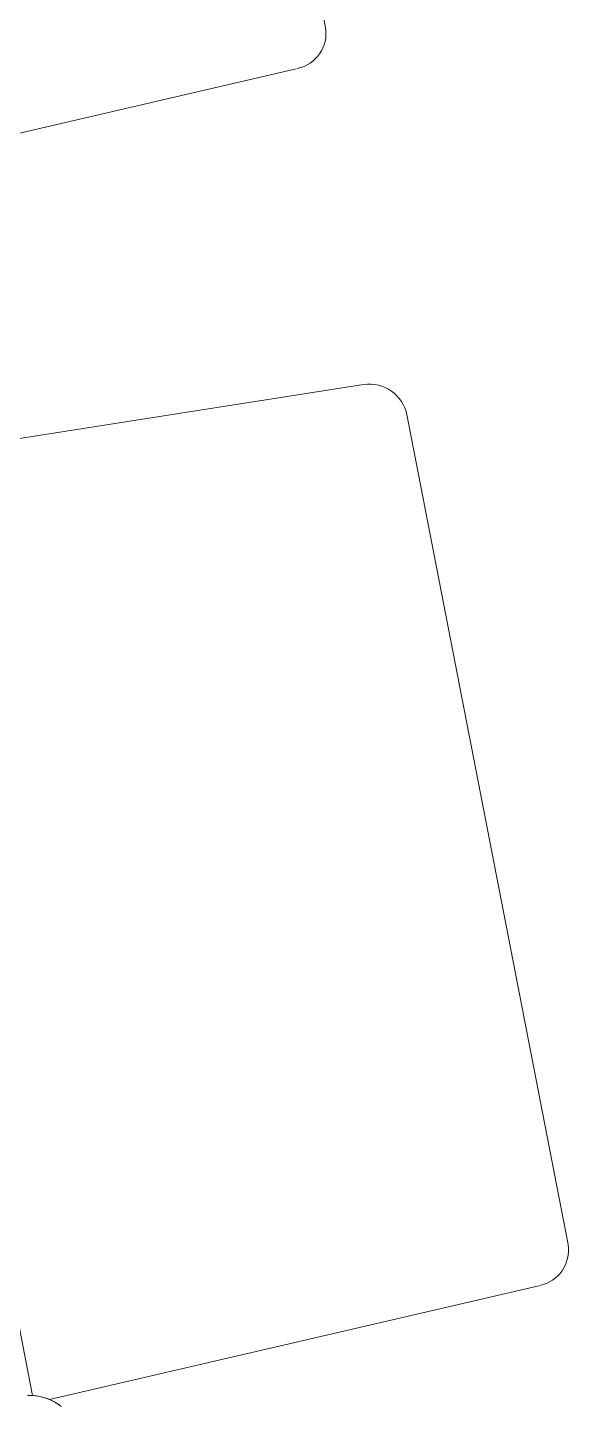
# Model space of a CAD drawing. Header units: inches. Extents: x -2078 to 106214, y -964 to 6385.
# Drawn here: x 37402.43 to 37412.07, y 4393.93 to 4418.46 of the extents above; entities that cross this region are included whole.
import ezdxf

# ---------------------------------------------------------------- set-up
doc = ezdxf.new("R2010")
doc.units = ezdxf.units.IN
doc.header["$MEASUREMENT"] = 0
doc.layers.add('16_dwg _2_', color=8, linetype='Continuous', lineweight=9)
doc.layers.add('A-HATCH', color=9, linetype='Continuous')

# ---------------------------------------------------------------- blocks, each defined once
blk = doc.blocks.new('16_dwg _2_-1561311-3-1st Floor - Auditorium')
at = {"color": 254, "lineweight": 9}
for p, q in [((176994.892, 507979.952), (177009.948, 507979.952)), ((176993.897, 507970.36), (176994.223, 507979.299)), ((177010.895, 507970.36), (177010.569, 507979.299)), ((177010.765, 507970.075), (176994.027, 507970.075))]:
    blk.add_line(p, q, dxfattribs=at)
at = {"color": 254, "lineweight": 9, "flags": 128}
blk.add_lwpolyline([(177011.052, 507970.539), (177011.032, 507970.521), (177011.013, 507970.502), (177010.994, 507970.483), (177010.976, 507970.463), (177010.958, 507970.443), (177010.941, 507970.422), (177010.924, 507970.401), (177010.908, 507970.379), (177010.893, 507970.357), (177010.879, 507970.335), (177010.864, 507970.312), (177010.851, 507970.288), (177010.838, 507970.264), (177010.826, 507970.24), (177010.815, 507970.216), (177010.804, 507970.191), (177010.794, 507970.166), (177010.785, 507970.14), (177010.776, 507970.115), (177010.769, 507970.089), (177010.762, 507970.063), (177010.755, 507970.036), (177010.75, 507970.01), (177010.746, 507969.988), (177010.751, 507970.015), (177010.756, 507970.041), (177010.763, 507970.067), (177010.77, 507970.093), (177010.778, 507970.119), (177010.787, 507970.144), (177010.796, 507970.17), (177010.806, 507970.195), (177010.817, 507970.219), (177010.828, 507970.244), (177010.84, 507970.268), (177010.853, 507970.291), (177010.866, 507970.314), (177010.881, 507970.337), (177010.895, 507970.36), (177010.911, 507970.382), (177010.927, 507970.403), (177010.943, 507970.424), (177010.96, 507970.445), (177010.978, 507970.465), (177010.996, 507970.485), (177011.015, 507970.504), (177011.034, 507970.522)], dxfattribs=at)
at = {"color": 254, "lineweight": 9}
for centre, radius, start, end in [((176994.899, 507979.276), 0.676, 89.3877, 178.035), ((177009.925, 507979.31), 0.643, 0.8358, 87.9819)]:
    blk.add_arc(centre, radius, start, end, dxfattribs=at)
blk = doc.blocks.new('E VFA56SDA6SD')
at = {"layer": '16_dwg _2_', "color": 250, "rotation": 280.9999999999996}
for p in [(-523660.158, 81216.338), (-523655.838, 81194.672)]:
    blk.add_blockref('16_dwg _2_-1561311-3-1st Floor - Auditorium', p, dxfattribs=at)

msp = doc.modelspace()

# ---------------------------------------------------------------- block references
at = {"layer": 'A-HATCH'}
msp.add_blockref('E VFA56SDA6SD', (28645.88, 32.751), dxfattribs=at)

doc.saveas('drawing.dxf')
